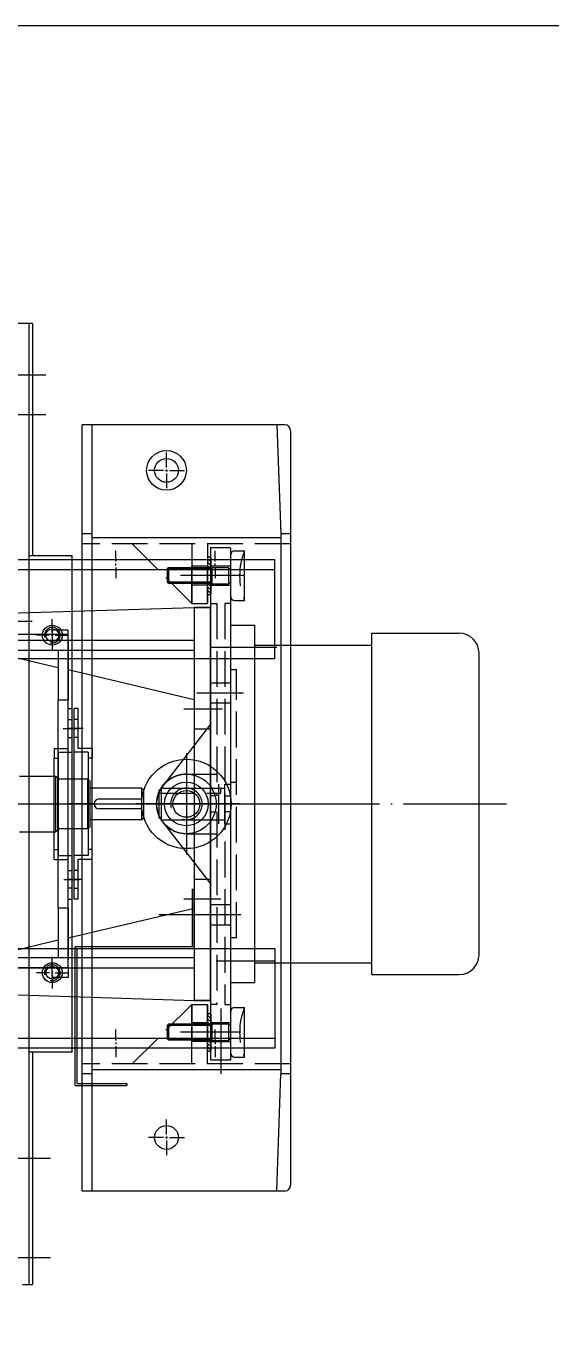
# Model space of a CAD drawing. Extents: x 66 to 2307, y 60 to 1695.
# Drawn here: x 1253 to 1518, y 1042 to 1695 of the extents above; entities that cross this region are included whole.
import ezdxf
from ezdxf.enums import TextEntityAlignment as Align

# ---------------------------------------------------------------- set-up
doc = ezdxf.new("R2010")
doc.units = 0
doc.header["$LTSCALE"] = 6
doc.header["$MEASUREMENT"] = 0
for name, pattern in [('CENTER', [22, 20, -1, 0, -1]), ('DASHED', [4, 3, -1]), ('HATCH', [200000, 200000, 0]), ('THIN', [200000, 200000, 0])]:
    doc.linetypes.add(name, pattern=pattern)
doc.layers.get('0').update_dxf_attribs({"linetype": 'CONTINUOUS'})
for name, color, linetype in [('B-COVER', 7, 'CONTINUOUS'), ('BORDER', 7, 'CONTINUOUS'), ('C-PLAN', 120, 'CONTINUOUS'), ('COV-FIT', 2, 'CONTINUOUS'), ('DOOR', 2, 'CONTINUOUS'), ('L-FOOT', 140, 'CONTINUOUS'), ('M-PLAN', 1, 'CONTINUOUS'), ('MOTOR', 7, 'CONTINUOUS'), ('POINTER', 7, 'CONTINUOUS'), ('R-FOOT', 140, 'CONTINUOUS'), ('ROLLCOVE', 3, 'CONTINUOUS'), ('ROLLER', 210, 'CONTINUOUS'), ('SOCKET', 4, 'CONTINUOUS'), ('STOPSCRW', 4, 'CONTINUOUS'), ('TABLET', 212, 'CONTINUOUS'), ('TEST', 7, 'CONTINUOUS')]:
    doc.layers.add(name, color=color, linetype=linetype)
doc.styles.add('CHINA', font='romans.shx', dxfattribs={"bigfont": 'chineset.shx'})

# ---------------------------------------------------------------- blocks, each defined once
blk = doc.blocks.new('A3HOR')
blk.add_lwpolyline([(-186.5, -155), (186.5, -155), (186.5, 117), (-186.5, 117), (-186.5, -155)])
at = {"color": 2, "linetype": 'CONTINUOUS', "style": 'CHINA'}
for height, p in [(2.8, (174.17, -123.79)), (3.5, (58.26, -126.91)), (2.8, (94.89, -126.92)), (2.8, (132.06, -126.75)), (3.5, (58.26, -132.91)), (2.8, (94.89, -132.93)), (2.8, (132.06, -132.53)), (3, (174.18, -132.52)), (2.8, (132.06, -138.55)), (2.8, (174.17, -138.67)), (5.2, (67.5, -145.25)), (2.8, (174.17, -148)), (2.8, (132.02, -151.37))]:
    blk.add_attdef('***', text='', height=height, dxfattribs=at).set_placement(p, align=Align.MIDDLE)
blk = doc.blocks.new('*X3')
at = {"color": 0, "linetype": 'HATCH'}
for p, q in [((1183.43, 110.39), (1183.77, 110.74)), ((1183.94, 109.14), (1185.54, 110.74)), ((1185.71, 109.14), (1187.31, 110.74)), ((1187.48, 109.14), (1188.93, 110.59)), ((1196.93, 109.75), (1197.92, 110.74)), ((1198.09, 109.14), (1199.69, 110.74)), ((1199.85, 109.14), (1201.45, 110.74)), ((1201.62, 109.14), (1202.43, 109.95))]:
    blk.add_line(p, q, dxfattribs=at)

msp = doc.modelspace()

# ---------------------------------------------------------------- linework, layer by layer
at = {"layer": 'B-COVER'}
for p, q in [((1274.69, 1347.73), (1274.69, 1350.62)), ((1274.69, 1350.62), (1276.69, 1350.62)), ((1276.69, 1347.73), (1276.69, 1350.62)), ((1279.69, 1350.62), (1277.69, 1350.62)), ((1277.69, 1347.73), (1277.69, 1350.62)), ((1279.69, 1347.73), (1279.69, 1350.62)), ((1274.69, 1330.62), (1274.69, 1347.73)), ((1276.69, 1328.91), (1276.69, 1347.73)), ((1277.69, 1328.91), (1277.69, 1347.73)), ((1279.69, 1330.62), (1279.69, 1347.73)), ((1267.69, 1330.62), (1267.69, 1325.62)), ((1267.69, 1274.62), (1267.69, 1325.62)), ((1269.69, 1328.62), (1269.69, 1302.62)), ((1276.69, 1276.33), (1276.69, 1328.91)), ((1277.69, 1276.33), (1277.69, 1328.91)), ((1284.69, 1328.62), (1284.69, 1302.62)), ((1286.69, 1330.62), (1286.69, 1325.62)), ((1286.69, 1274.62), (1286.69, 1325.62)), ((1269.69, 1302.62), (1269.69, 1276.62)), ((1284.69, 1302.62), (1284.69, 1276.62)), ((1274.69, 1257.52), (1274.69, 1274.72)), ((1276.69, 1257.52), (1276.69, 1276.33)), ((1277.69, 1257.52), (1277.69, 1276.33)), ((1279.69, 1257.52), (1279.69, 1274.72)), ((1274.69, 1254.62), (1274.69, 1257.52)), ((1274.69, 1254.62), (1276.69, 1254.62)), ((1276.69, 1254.62), (1276.69, 1257.52)), ((1277.69, 1254.62), (1277.69, 1257.52)), ((1279.69, 1254.62), (1277.69, 1254.62)), ((1279.69, 1254.62), (1279.69, 1257.52))]:
    msp.add_line(p, q, dxfattribs=at)
at = {"layer": 'B-COVER', "linetype": 'CONTINUOUS'}
for p, q in [((1274.69, 1345.12), (1276.69, 1345.12)), ((1279.69, 1345.12), (1277.69, 1345.12)), ((1274.69, 1336.12), (1276.69, 1336.12)), ((1279.69, 1336.12), (1277.69, 1336.12)), ((1267.69, 1330.62), (1274.69, 1330.62)), ((1267.69, 1325.62), (1269.69, 1325.62)), ((1269.69, 1328.62), (1276.69, 1328.62)), ((1284.69, 1328.62), (1277.69, 1328.62)), ((1286.69, 1330.62), (1279.69, 1330.62)), ((1286.69, 1325.62), (1284.69, 1325.62)), ((1267.69, 1279.62), (1269.69, 1279.62)), ((1286.69, 1279.62), (1284.69, 1279.62)), ((1267.69, 1274.62), (1274.69, 1274.62)), ((1269.69, 1276.62), (1276.69, 1276.62)), ((1284.69, 1276.62), (1277.69, 1276.62)), ((1286.69, 1274.62), (1279.69, 1274.62)), ((1274.69, 1269.12), (1276.69, 1269.12)), ((1279.69, 1269.12), (1277.69, 1269.12)), ((1276.69, 1260.12), (1274.69, 1260.12)), ((1277.69, 1260.12), (1279.69, 1260.12))]:
    msp.add_line(p, q, dxfattribs=at)
at = {"layer": 'B-COVER', "linetype": 'CENTER'}
for p, q in [((1272.16, 1340.62), (1280.03, 1340.62)), ((1282.21, 1340.62), (1274.34, 1340.62)), ((1266.27, 1302.62), (1279.97, 1302.62)), ((1288.1, 1302.62), (1274.4, 1302.62)), ((1272.45, 1264.62), (1280.33, 1264.62)), ((1281.92, 1264.62), (1274.05, 1264.62))]:
    msp.add_line(p, q, dxfattribs=at)
at = {"layer": 'C-PLAN'}
for p, q in [((1344.89, 1426.72), (1344.89, 1408.52)), ((1345.29, 1427.12), (1346.09, 1427.12)), ((1346.49, 1426.72), (1346.49, 1408.52)), ((1345.29, 1408.12), (1346.09, 1408.12)), ((1344.89, 1196.72), (1344.89, 1178.52)), ((1345.29, 1197.12), (1346.09, 1197.12)), ((1346.49, 1196.72), (1346.49, 1178.52)), ((1345.29, 1178.12), (1346.09, 1178.12))]:
    msp.add_line(p, q, dxfattribs=at)
at = {"layer": 'C-PLAN', "linetype": 'CENTER'}
for p, q in [((1349.49, 1417.62), (1341.89, 1417.62)), ((1349.49, 1187.62), (1341.89, 1187.62))]:
    msp.add_line(p, q, dxfattribs=at)
at = {"layer": 'C-PLAN', "linetype": 'CONTINUOUS'}
for p, q in [((1344.89, 1421.62), (1346.49, 1421.62)), ((1344.89, 1413.62), (1346.49, 1413.62)), ((1344.89, 1191.62), (1346.49, 1191.62)), ((1344.89, 1183.62), (1346.49, 1183.62))]:
    msp.add_line(p, q, dxfattribs=at)
at = {"layer": 'C-PLAN'}
for centre, start, end in [((1345.29, 1426.72), 90, 180), ((1346.09, 1426.72), 0, 90), ((1345.29, 1408.52), 180, 270), ((1346.09, 1408.52), 270, 0), ((1345.29, 1196.72), 90, 180), ((1346.09, 1196.72), 0, 90), ((1345.29, 1178.52), 180, 270), ((1346.09, 1178.52), 270, 0)]:
    msp.add_arc(centre, 0.4, start, end, dxfattribs=at)
at = {"layer": 'COV-FIT', "linetype": 'CENTER'}
msp.add_line((1184.42, 1394.62), (1256.46, 1394.62), dxfattribs=at)
at = {"layer": 'DOOR'}
for p, q in [((1383.69, 1493.62), (1281.69, 1493.62)), ((1383.69, 1493.62), (1281.69, 1493.62)), ((1281.69, 1473.62), (1281.69, 1493.62)), ((1286.69, 1107.62), (1286.69, 1493.62)), ((1386.69, 1490.62), (1386.69, 1110.62)), ((1281.69, 1435.62), (1281.69, 1473.62)), ((1286.69, 1438.62), (1281.69, 1438.62)), ((1281.69, 1405.62), (1281.69, 1435.62)), ((1381.69, 1436.62), (1286.69, 1436.62)), ((1381.69, 1438.62), (1381.69, 1166.62)), ((1386.69, 1438.62), (1381.69, 1438.62)), ((1281.69, 1199.62), (1281.69, 1405.62)), ((1281.69, 1169.62), (1281.69, 1199.62)), ((1351.69, 1166.62), (1351.69, 1199.62)), ((1281.69, 1127.62), (1281.69, 1169.62)), ((1381.69, 1168.62), (1286.69, 1168.62)), ((1286.69, 1166.62), (1281.69, 1166.62)), ((1386.69, 1166.62), (1381.69, 1166.62)), ((1281.69, 1107.62), (1281.69, 1127.62)), ((1383.69, 1107.62), (1281.69, 1107.62)), ((1383.69, 1107.62), (1281.69, 1107.62))]:
    msp.add_line(p, q, dxfattribs=at)
at = {"layer": 'DOOR', "linetype": 'CONTINUOUS'}
for p, q in [((1379.69, 1493.62), (1381.69, 1438.62)), ((1379.69, 1107.62), (1381.69, 1166.62))]:
    msp.add_line(p, q, dxfattribs=at)
at = {"layer": 'DOOR', "linetype": 'CENTER'}
for p, q in [((1324.19, 1472.12), (1324.19, 1479.62)), ((1322.69, 1470.62), (1315.19, 1470.62)), ((1323.69, 1470.62), (1324.69, 1470.62)), ((1324.19, 1471.12), (1324.19, 1470.12)), ((1324.19, 1469.12), (1324.19, 1461.62)), ((1325.69, 1470.62), (1333.19, 1470.62)), ((1349.25, 1417.62), (1331.19, 1417.62)), ((1334.19, 1328.12), (1334.19, 1277.12)), ((1359.69, 1302.62), (1308.69, 1302.62)), ((1349.25, 1187.62), (1331.19, 1187.62)), ((1324.19, 1136.12), (1324.19, 1143.62)), ((1322.69, 1134.62), (1315.19, 1134.62)), ((1323.69, 1134.62), (1324.69, 1134.62)), ((1324.19, 1135.12), (1324.19, 1134.12)), ((1324.19, 1133.12), (1324.19, 1125.62)), ((1325.69, 1134.62), (1333.19, 1134.62))]:
    msp.add_line(p, q, dxfattribs=at)
at = {"layer": 'DOOR', "linetype": 'DASHED'}
for p, q in [((1386.69, 1433.62), (1281.69, 1433.62)), ((1306.89, 1433.62), (1336.89, 1403.62)), ((1336.89, 1433.62), (1336.89, 1403.62)), ((1344.89, 1433.62), (1344.89, 1403.62)), ((1336.89, 1403.62), (1336.89, 1427.62)), ((1336.89, 1427.62), (1336.89, 1403.62)), ((1336.89, 1427.62), (1336.89, 1403.62)), ((1344.89, 1422.37), (1336.89, 1422.37)), ((1344.89, 1422.37), (1336.89, 1422.37)), ((1336.89, 1412.87), (1336.89, 1422.37)), ((1336.89, 1412.87), (1336.89, 1422.37)), ((1344.89, 1403.62), (1344.89, 1427.62)), ((1344.89, 1427.62), (1344.89, 1403.62)), ((1344.89, 1427.62), (1344.89, 1403.62)), ((1344.89, 1412.87), (1344.89, 1422.37)), ((1344.89, 1412.87), (1344.89, 1422.37)), ((1344.89, 1412.87), (1336.89, 1412.87)), ((1344.89, 1412.87), (1336.89, 1412.87)), ((1336.89, 1403.62), (1344.89, 1403.62)), ((1336.89, 1403.62), (1344.89, 1403.62)), ((1336.89, 1403.62), (1344.89, 1403.62)), ((1336.89, 1403.62), (1344.89, 1403.62)), ((1306.89, 1171.62), (1336.89, 1201.62)), ((1336.89, 1171.62), (1336.89, 1201.62)), ((1336.89, 1201.62), (1344.89, 1201.62)), ((1336.89, 1201.62), (1344.89, 1201.62)), ((1336.89, 1201.62), (1344.89, 1201.62)), ((1336.89, 1201.62), (1344.89, 1201.62)), ((1336.89, 1201.62), (1336.89, 1177.62)), ((1336.89, 1177.62), (1336.89, 1201.62)), ((1336.89, 1177.62), (1336.89, 1201.62)), ((1344.89, 1171.62), (1344.89, 1201.62)), ((1344.89, 1201.62), (1344.89, 1177.62)), ((1344.89, 1177.62), (1344.89, 1201.62)), ((1344.89, 1177.62), (1344.89, 1201.62)), ((1344.89, 1192.37), (1336.89, 1192.37)), ((1344.89, 1192.37), (1336.89, 1192.37)), ((1336.89, 1192.37), (1336.89, 1182.87)), ((1336.89, 1192.37), (1336.89, 1182.87)), ((1344.89, 1192.37), (1344.89, 1182.87)), ((1344.89, 1192.37), (1344.89, 1182.87)), ((1344.89, 1182.87), (1336.89, 1182.87)), ((1344.89, 1182.87), (1336.89, 1182.87)), ((1386.69, 1171.62), (1281.69, 1171.62))]:
    msp.add_line(p, q, dxfattribs=at)
at = {"layer": 'DOOR'}
for centre, radius in [((1324.19, 1470.62), 10), ((1324.19, 1470.62), 6), ((1334.19, 1302.62), 15), ((1324.19, 1134.62), 6)]:
    msp.add_circle(centre, radius, dxfattribs=at)
at = {"layer": 'DOOR', "linetype": 'CONTINUOUS'}
for radius in [22.5, 11]:
    msp.add_circle((1334.19, 1302.62), radius, dxfattribs=at)
at = {"layer": 'DOOR'}
for centre, start, end in [((1383.69, 1490.62), 0, 90), ((1383.69, 1110.62), 270, 0)]:
    msp.add_arc(centre, 3, start, end, dxfattribs=at)
at = {"layer": 'L-FOOT', "linetype": 'CENTER'}
for p, q in [((1298.69, 1424.72), (1298.69, 1430.17)), ((1298.69, 1424.72), (1298.69, 1430.17)), ((1348.69, 1424.72), (1348.69, 1430.17)), ((1298.69, 1422.72), (1298.69, 1423.72)), ((1298.69, 1422.72), (1298.69, 1423.72)), ((1348.69, 1422.72), (1348.69, 1423.72)), ((1348.69, 1422.72), (1348.69, 1423.72)), ((1298.69, 1421.72), (1298.69, 1416.27)), ((1298.69, 1421.72), (1298.69, 1416.27)), ((1348.69, 1421.72), (1348.69, 1416.27)), ((1348.69, 1421.72), (1348.69, 1416.27)), ((1266.69, 1389.12), (1266.69, 1394.57)), ((1265.19, 1387.62), (1259.74, 1387.62)), ((1266.19, 1387.62), (1267.19, 1387.62)), ((1266.69, 1388.12), (1266.69, 1387.12)), ((1266.69, 1386.12), (1266.69, 1380.67)), ((1268.19, 1387.62), (1273.64, 1387.62))]:
    msp.add_line(p, q, dxfattribs=at)
at = {"layer": 'L-FOOT'}
for p, q in [((1378.69, 1425.62), (832.69, 1425.62)), ((1378.69, 1425.62), (832.69, 1425.62)), ((1378.69, 1375.62), (1378.69, 1425.62)), ((1378.69, 1375.62), (1378.69, 1425.62)), ((832.69, 1420.62), (1378.69, 1420.62)), ((832.69, 1420.62), (1378.69, 1420.62)), ((1378.69, 1375.62), (832.69, 1375.62)), ((1378.69, 1375.62), (832.69, 1375.62))]:
    msp.add_line(p, q, dxfattribs=at)
at = {"layer": 'L-FOOT', "linetype": 'CONTINUOUS'}
msp.add_circle((1266.69, 1387.62), 3.25, dxfattribs=at)
at = {"layer": 'L-FOOT', "linetype": 'THIN'}
msp.add_arc((1266.69, 1387.62), 3.95, 255, 195, dxfattribs=at)
at = {"layer": 'M-PLAN'}
for p, q in [((1356.19, 1431.62), (1346.19, 1431.62)), ((1356.19, 1431.62), (1346.19, 1431.62)), ((1346.49, 1173.62), (1346.49, 1431.62)), ((1356.49, 1173.62), (1356.49, 1431.62)), ((1346.49, 1343.01), (1322.33, 1311.81)), ((1322.33, 1293.44), (1346.49, 1262.24)), ((1356.49, 1173.62), (1346.49, 1173.62)), ((1356.49, 1173.62), (1346.49, 1173.62))]:
    msp.add_line(p, q, dxfattribs=at)
at = {"layer": 'M-PLAN', "linetype": 'DASHED'}
for p, q in [((1356.49, 1422.37), (1346.49, 1422.37)), ((1346.49, 1412.87), (1356.49, 1412.87)), ((1346.49, 1403.62), (1349.49, 1403.62)), ((1349.49, 1403.62), (1349.49, 1306.62)), ((1353.49, 1403.62), (1353.49, 1201.62)), ((1356.49, 1403.62), (1353.49, 1403.62)), ((1356.49, 1363.48), (1346.49, 1363.48)), ((1346.49, 1353.49), (1356.49, 1353.49)), ((1334.19, 1317.62), (1349.19, 1317.62)), ((1349.19, 1306.62), (1346.19, 1306.62)), ((1353.49, 1306.62), (1356.49, 1306.62)), ((1346.19, 1298.62), (1349.19, 1298.62)), ((1349.49, 1298.62), (1349.49, 1201.62)), ((1356.49, 1298.62), (1353.49, 1298.62)), ((1334.19, 1287.62), (1349.19, 1287.62)), ((1356.49, 1251.76), (1346.49, 1251.76)), ((1346.49, 1241.77), (1356.49, 1241.77)), ((1349.49, 1201.62), (1346.49, 1201.62)), ((1353.49, 1201.62), (1356.49, 1201.62)), ((1356.49, 1192.37), (1346.49, 1192.37)), ((1346.49, 1182.87), (1356.49, 1182.87))]:
    msp.add_line(p, q, dxfattribs=at)
at = {"layer": 'M-PLAN', "linetype": 'CENTER'}
for p, q in [((1362.94, 1417.62), (1339.44, 1417.62)), ((1362.93, 1358.49), (1339.38, 1358.49)), ((1334.19, 1320.62), (1334.19, 1284.62)), ((1361.21, 1302.62), (1316.19, 1302.62)), ((1361.56, 1246.76), (1340.36, 1246.76)), ((1361.56, 1187.62), (1340.36, 1187.62))]:
    msp.add_line(p, q, dxfattribs=at)
at = {"layer": 'M-PLAN', "linetype": 'CONTINUOUS'}
msp.add_circle((1334.19, 1302.62), 6.75, dxfattribs=at)
at = {"layer": 'M-PLAN'}
for start, end in [(142.25061, 197.68746), (197.68746, 217.74939)]:
    msp.add_arc((1334.19, 1302.62), 15, start, end, dxfattribs=at)
at = {"layer": 'M-PLAN', "linetype": 'DASHED'}
for start, end in [(90, 142.25061), (217.74939, 270)]:
    msp.add_arc((1334.19, 1302.62), 15, start, end, dxfattribs=at)
at = {"layer": 'M-PLAN', "linetype": 'THIN'}
msp.add_arc((1334.19, 1302.62), 7.94, 255, 195, dxfattribs=at)
at = {"layer": 'MOTOR', "linetype": 'CONTINUOUS'}
for p, q in [((1356.49, 1212.62), (1356.49, 1392.62)), ((1356.49, 1392.62), (1368.49, 1392.62)), ((1368.49, 1392.62), (1368.49, 1212.62)), ((1427.56, 1216.62), (1427.56, 1388.62)), ((1427.56, 1388.62), (1471.55, 1388.62)), ((1368.49, 1382.62), (1427.56, 1382.62)), ((1481.55, 1226.62), (1481.55, 1378.62)), ((1368.49, 1355.12), (1368.49, 1250.12)), ((1350.49, 1292.62), (1350.49, 1312.62)), ((1353.49, 1312.62), (1356.49, 1312.62)), ((1353.49, 1292.62), (1353.49, 1312.62)), ((1320.49, 1309.62), (1321.49, 1310.62)), ((1320.49, 1295.62), (1320.49, 1309.62)), ((1321.49, 1310.62), (1353.49, 1310.62)), ((1321.49, 1310.62), (1321.49, 1294.62)), ((1320.49, 1295.62), (1321.49, 1294.62)), ((1321.49, 1294.62), (1353.49, 1294.62)), ((1353.49, 1292.62), (1356.49, 1292.62)), ((1368.49, 1222.62), (1427.56, 1222.62)), ((1427.56, 1216.62), (1471.55, 1216.62)), ((1356.49, 1212.62), (1368.49, 1212.62))]:
    msp.add_line(p, q, dxfattribs=at)
at = {"layer": 'MOTOR', "linetype": 'CENTER'}
for p, q in [((1346.29, 1381.62), (1379.73, 1381.62)), ((1311.43, 1302.62), (1495.42, 1302.62)), ((1349.18, 1223.62), (1378.77, 1223.62))]:
    msp.add_line(p, q, dxfattribs=at)
at = {"layer": 'MOTOR', "linetype": 'DASHED'}
for p, q in [((1359.49, 1370.12), (1356.49, 1370.12)), ((1359.49, 1235.12), (1359.49, 1370.12)), ((1356.49, 1313.62), (1359.49, 1313.62)), ((1320.49, 1308.12), (1351.49, 1308.12)), ((1351.49, 1308.12), (1351.49, 1310.62)), ((1359.49, 1235.12), (1356.49, 1235.12))]:
    msp.add_line(p, q, dxfattribs=at)
at = {"layer": 'MOTOR', "linetype": 'CONTINUOUS'}
for centre, start, end in [((1471.55, 1378.62), 0, 90), ((1471.55, 1226.62), 270, 360)]:
    msp.add_arc(centre, 10, start, end, dxfattribs=at)
at = {"layer": 'POINTER'}
for p, q in [((1337.19, 1230.76), (1337.19, 1259.76)), ((1338.19, 1229.76), (1338.19, 1259.76)), ((1278.19, 1230.76), (1337.19, 1230.76)), ((1278.19, 1160.76), (1278.19, 1230.76)), ((1279.19, 1229.76), (1338.19, 1229.76)), ((1279.19, 1161.76), (1279.19, 1229.76)), ((1279.19, 1161.76), (1304.19, 1161.76)), ((1304.19, 1161.76), (1304.19, 1160.76)), ((1278.19, 1160.76), (1304.19, 1160.76))]:
    msp.add_line(p, q, dxfattribs=at)
at = {"layer": 'POINTER', "linetype": 'CENTER'}
msp.add_line((1346.37, 1246.76), (1320.37, 1246.76), dxfattribs=at)
at = {"layer": 'R-FOOT'}
for p, q in [((1378.69, 1229.62), (832.69, 1229.62)), ((1378.69, 1229.62), (832.69, 1229.62)), ((1378.69, 1229.62), (1378.69, 1179.62)), ((1378.69, 1229.62), (1378.69, 1179.62)), ((832.69, 1184.62), (1378.69, 1184.62)), ((832.69, 1184.62), (1378.69, 1184.62)), ((1378.69, 1179.62), (832.69, 1179.62)), ((1378.69, 1179.62), (832.69, 1179.62))]:
    msp.add_line(p, q, dxfattribs=at)
at = {"layer": 'R-FOOT', "linetype": 'CENTER'}
for p, q in [((1266.69, 1219.12), (1266.69, 1225.62)), ((1265.19, 1217.62), (1258.69, 1217.62)), ((1266.19, 1217.62), (1267.19, 1217.62)), ((1266.69, 1218.12), (1266.69, 1217.12)), ((1266.69, 1216.12), (1266.69, 1209.62)), ((1268.19, 1217.62), (1274.69, 1217.62)), ((1298.69, 1183.53), (1298.69, 1188.98)), ((1298.69, 1183.53), (1298.69, 1188.98)), ((1348.69, 1183.53), (1348.69, 1188.98)), ((1348.69, 1183.53), (1348.69, 1188.98)), ((1298.69, 1182.53), (1298.69, 1181.53)), ((1298.69, 1182.53), (1298.69, 1181.53)), ((1348.69, 1182.53), (1348.69, 1181.53)), ((1348.69, 1182.53), (1348.69, 1181.53)), ((1298.69, 1180.53), (1298.69, 1175.08)), ((1298.69, 1180.53), (1298.69, 1175.08)), ((1348.69, 1180.53), (1348.69, 1175.08)), ((1348.69, 1180.53), (1348.69, 1175.08))]:
    msp.add_line(p, q, dxfattribs=at)
at = {"layer": 'R-FOOT', "linetype": 'CONTINUOUS'}
msp.add_circle((1266.69, 1217.62), 3.25, dxfattribs=at)
at = {"layer": 'R-FOOT', "linetype": 'THIN'}
msp.add_arc((1266.69, 1217.62), 3.95, 255, 195, dxfattribs=at)
at = {"layer": 'ROLLCOVE', "linetype": 'CONTINUOUS'}
for p, q in [((889.19, 1387.39), (1338.19, 1401.62)), ((1338.19, 1401.62), (1338.19, 1203.62)), ((1346.19, 1401.62), (1338.19, 1401.62)), ((1346.19, 1401.62), (1346.19, 1203.62)), ((1274.69, 1390.12), (1266.69, 1390.12)), ((1266.69, 1390.12), (1266.69, 1385.12)), ((1274.69, 1385.12), (1274.69, 1390.12)), ((1243.19, 1385.12), (1338.19, 1385.12)), ((1274.69, 1385.12), (1274.69, 1380.12)), ((1274.69, 1385.12), (1274.69, 1381.12)), ((1338.19, 1385.12), (1338.19, 1380.12)), ((822.69, 1380.12), (1338.19, 1380.12)), ((1232.36, 1380.12), (1269.59, 1371.33)), ((1269.69, 1380.12), (1269.69, 1355.12)), ((1274.69, 1381.12), (1274.69, 1355.12)), ((1274.69, 1370.12), (1274.69, 1380.12)), ((1338.19, 1355.13), (1274.69, 1370.12)), ((1269.69, 1250.12), (1269.69, 1355.12)), ((1269.69, 1355.12), (1274.69, 1355.12)), ((1274.69, 1250.12), (1274.69, 1355.12)), ((1338.19, 1340.49), (1346.19, 1340.49)), ((1338.19, 1264.76), (1346.19, 1264.76)), ((1269.69, 1250.12), (1269.69, 1225.12)), ((1274.69, 1250.12), (1269.69, 1250.12)), ((1274.69, 1235.12), (1338.19, 1250.12)), ((1274.69, 1250.12), (1274.69, 1224.12)), ((1269.59, 1233.92), (1232.36, 1225.12)), ((1338.19, 1225.12), (817.69, 1225.12)), ((817.69, 1220.12), (1338.19, 1203.62)), ((1072.17, 1220.12), (1338.19, 1220.12)), ((1266.69, 1215.12), (1266.69, 1220.12)), ((1274.69, 1220.12), (1274.69, 1215.12)), ((1274.69, 1215.12), (1266.69, 1215.12)), ((1346.19, 1203.62), (1338.19, 1203.62))]:
    msp.add_line(p, q, dxfattribs=at)
at = {"layer": 'ROLLCOVE', "linetype": 'CENTER'}
for p, q in [((1338.19, 1401.62), (1346.19, 1401.62)), ((1332.87, 1350.49), (1352.39, 1350.49)), ((817.69, 1302.62), (1365.59, 1302.62)), ((1332.87, 1254.76), (1351.5, 1254.76)), ((1338.19, 1203.62), (1346.19, 1203.62))]:
    msp.add_line(p, q, dxfattribs=at)
at = {"layer": 'ROLLER', "linetype": 'CONTINUOUS'}
for p, q in [((1250.09, 1316.62), (1268.49, 1316.62)), ((1268.49, 1312.52), (1268.49, 1316.62)), ((1268.49, 1316.62), (1269.49, 1315.62)), ((1268.49, 1288.62), (1268.49, 1312.52)), ((1269.49, 1289.62), (1269.49, 1315.62)), ((1284.49, 1315.12), (1269.49, 1315.12)), ((1269.49, 1311.46), (1269.49, 1290.12)), ((1285.49, 1314.12), (1284.49, 1315.12)), ((1285.49, 1314.12), (1285.49, 1311.46)), ((1285.49, 1311.46), (1285.49, 1291.12)), ((1311.69, 1310.62), (1285.49, 1310.62)), ((1311.69, 1310.62), (1312.69, 1309.62)), ((1311.69, 1294.62), (1311.69, 1310.62)), ((1312.69, 1295.62), (1312.69, 1309.62)), ((1311.69, 1294.62), (1285.49, 1294.62)), ((1311.69, 1294.62), (1312.69, 1295.62)), ((1250.09, 1288.62), (1268.49, 1288.62)), ((1268.49, 1288.62), (1269.49, 1289.62)), ((1284.49, 1290.12), (1269.49, 1290.12)), ((1285.49, 1291.12), (1284.49, 1290.12))]:
    msp.add_line(p, q, dxfattribs=at)
at = {"layer": 'ROLLER'}
for p, q in [((1284.49, 1290.12), (1284.49, 1315.12)), ((1290.19, 1305.12), (1311.69, 1305.12)), ((1311.69, 1300.12), (1290.19, 1300.12))]:
    msp.add_line(p, q, dxfattribs=at)
at = {"layer": 'ROLLER', "linetype": 'CENTER'}
msp.add_line((803.59, 1302.62), (1317.69, 1302.62), dxfattribs=at)
at = {"layer": 'ROLLER'}
msp.add_arc((1290.19, 1302.62), 2.5, 90, 270, dxfattribs=at)
at = {"layer": 'SOCKET', "linetype": 'CONTINUOUS'}
for p, q in [((1202.19, 1388.12), (1274.69, 1388.12)), ((1274.69, 1354.21), (1274.69, 1388.12)), ((1274.69, 1251.04), (1274.69, 1354.21)), ((1274.69, 1220.12), (1274.69, 1251.04)), ((1274.69, 1220.12), (1115.49, 1220.12))]:
    msp.add_line(p, q, dxfattribs=at)
at = {"layer": 'STOPSCRW'}
for p, q in [((1358.49, 1430.12), (1363.49, 1430.12)), ((1363.49, 1405.12), (1363.49, 1430.12)), ((1356.49, 1407.12), (1356.49, 1428.12)), ((1325.12, 1421.62), (1324.49, 1421)), ((1346.99, 1421.62), (1325.12, 1421.62)), ((1325.12, 1421.62), (1325.12, 1413.62)), ((1346.99, 1421.77), (1346.99, 1413.47)), ((1346.99, 1421.77), (1346.99, 1413.47)), ((1346.99, 1421.62), (1346.99, 1413.62)), ((1355.49, 1413.47), (1355.49, 1421.77)), ((1325.12, 1413.62), (1324.49, 1414.25)), ((1346.99, 1413.62), (1325.12, 1413.62)), ((1358.49, 1405.12), (1363.49, 1405.12)), ((1356.49, 1177.12), (1356.49, 1198.12)), ((1358.49, 1200.12), (1363.49, 1200.12)), ((1363.49, 1175.12), (1363.49, 1200.12)), ((1325.12, 1191.62), (1324.49, 1191)), ((1346.99, 1191.62), (1325.12, 1191.62)), ((1325.12, 1191.62), (1325.12, 1183.62)), ((1346.99, 1191.77), (1346.99, 1183.47)), ((1346.99, 1191.77), (1346.99, 1183.47)), ((1346.99, 1191.62), (1346.99, 1183.62)), ((1355.49, 1183.47), (1355.49, 1191.77)), ((1325.12, 1183.62), (1324.49, 1184.25)), ((1346.99, 1183.62), (1325.12, 1183.62)), ((1358.49, 1175.12), (1363.49, 1175.12))]:
    msp.add_line(p, q, dxfattribs=at)
at = {"layer": 'STOPSCRW', "linetype": 'THIN'}
for p, q in [((1346.99, 1421), (1324.49, 1421)), ((1346.99, 1414.25), (1324.49, 1414.25)), ((1346.99, 1191), (1324.49, 1191)), ((1346.99, 1184.25), (1324.49, 1184.25))]:
    msp.add_line(p, q, dxfattribs=at)
at = {"layer": 'STOPSCRW', "linetype": 'CONTINUOUS'}
for p, q in [((1346.99, 1421.77), (1355.49, 1421.77)), ((1355.49, 1421.27), (1356.49, 1421.27)), ((1346.99, 1413.47), (1355.49, 1413.47)), ((1355.49, 1413.97), (1356.49, 1413.97)), ((1346.99, 1191.77), (1355.49, 1191.77)), ((1355.49, 1191.27), (1356.49, 1191.27)), ((1346.99, 1183.47), (1355.49, 1183.47)), ((1355.49, 1183.97), (1356.49, 1183.97))]:
    msp.add_line(p, q, dxfattribs=at)
at = {"layer": 'STOPSCRW'}
for points in [[(1324.49, 1421), (1324.49, 1414.25)], [(1324.49, 1191), (1324.49, 1184.25)]]:
    msp.add_lwpolyline(points, dxfattribs=at)
for centre, start, end in [((1358.49, 1428.12), 90, 180), ((1358.49, 1407.12), 180, 270), ((1358.49, 1198.12), 90, 180), ((1358.49, 1177.12), 180, 270)]:
    msp.add_arc(centre, 2, start, end, dxfattribs=at)
at = {"layer": 'STOPSCRW', "linetype": 'DASHED'}
for centre in [(1393.49, 1417.62), (1393.49, 1187.62)]:
    msp.add_arc(centre, 32.5, 157.38014, 202.61986, dxfattribs=at)
at = {"layer": 'TABLET'}
for p, q in [((1256.69, 1544.62), (826.69, 1544.62)), ((1254.89, 1544.62), (1254.89, 1060.62)), ((1256.69, 1544.62), (1256.69, 1427.62)), ((1276.69, 1427.62), (1254.89, 1427.62)), ((1276.69, 1177.62), (1276.69, 1427.62)), ((1276.69, 1177.62), (1254.89, 1177.62)), ((1256.69, 1177.62), (1256.69, 1060.62)), ((1251.69, 1060.62), (1256.69, 1060.62))]:
    msp.add_line(p, q, dxfattribs=at)
at = {"layer": 'TABLET', "linetype": 'CENTER'}
for p, q in [((1263.36, 1518.62), (1245.6, 1518.62)), ((1263.36, 1498.62), (1245.6, 1498.62)), ((1266.69, 1389.12), (1266.69, 1395.62)), ((1265.19, 1387.62), (1258.69, 1387.62)), ((1266.19, 1387.62), (1267.19, 1387.62)), ((1266.69, 1388.12), (1266.69, 1387.12)), ((1266.69, 1386.12), (1266.69, 1379.62)), ((1268.19, 1387.62), (1274.69, 1387.62)), ((1266.69, 1219.12), (1266.69, 1225.62)), ((1265.19, 1217.62), (1258.69, 1217.62)), ((1266.19, 1217.62), (1267.19, 1217.62)), ((1266.69, 1218.12), (1266.69, 1217.12)), ((1266.69, 1216.12), (1266.69, 1209.62)), ((1268.19, 1217.62), (1274.69, 1217.62)), ((1246.71, 1124.12), (1265.83, 1124.12)), ((1246.71, 1074.12), (1265.83, 1074.12))]:
    msp.add_line(p, q, dxfattribs=at)
at = {"layer": 'TABLET'}
for centre in [(1266.69, 1387.62), (1266.69, 1217.62)]:
    msp.add_circle(centre, 5, dxfattribs=at)
at = {"layer": 'TEST'}
msp.add_line((1337.19, 1259.76), (1338.19, 1259.76), dxfattribs=at)

# ---------------------------------------------------------------- block references
at = {"layer": 'BORDER', "color": 7, "linetype": 'CONTINUOUS', "xscale": 6, "yscale": 6, "zscale": 6}
msp.add_blockref('A3HOR', (1185.34, 992.51), dxfattribs=at)
at = {"layer": 'C-PLAN', "linetype": 'HATCH', "rotation": 89.99999999999999}
for p in [(1455.63, 224.7), (1455.63, -5.3)]:
    msp.add_blockref('*X3', p, dxfattribs=at)

doc.saveas('drawing.dxf')
